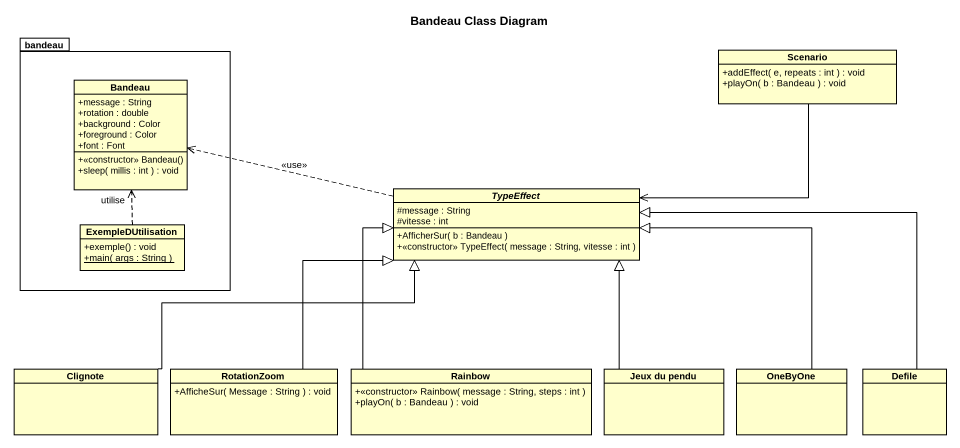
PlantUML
@startuml
title Bandeau Class Diagram
hide circle
hide empty members
skinparam classAttributeIconSize 0
package bandeau {
  class Bandeau {
    +message : String
    +rotation : double
    +background : Color
    +foreground : Color
    +font : Font
    +<<constructor>> Bandeau()
    +sleep( millis : int ) : void
  }
  class ExempleDUtilisation {
    +exemple() : void
    {static} +main( args : String )
  }
}
class Scenario {
  +addEffect( e, repeats : int ) : void
  +playOn( b : Bandeau ) : void
}
abstract class TypeEffect {
  #message : String
  #vitesse : int
  +AfficherSur( b : Bandeau )
  +<<constructor>> TypeEffect( message : String, vitesse : int )
}
class Clignote
class RotationZoom {
  +AfficheSur( Message : String ) : void
}
class Rainbow {
  +<<constructor>> Rainbow( message : String, steps : int )
  +playOn( b : Bandeau ) : void
}
class "Jeux du pendu" as Jeux_du_pendu
class OneByOne
class Defile
Scenario -left-> TypeEffect
TypeEffect .left.> Bandeau : <<use>>
ExempleDUtilisation .up.> Bandeau : utilise
Clignote -right-|> TypeEffect
RotationZoom -up-|> TypeEffect
Rainbow -up-|> TypeEffect
Jeux_du_pendu -up-|> TypeEffect
OneByOne -up-|> TypeEffect
Defile -left-|> TypeEffect
@enduml
